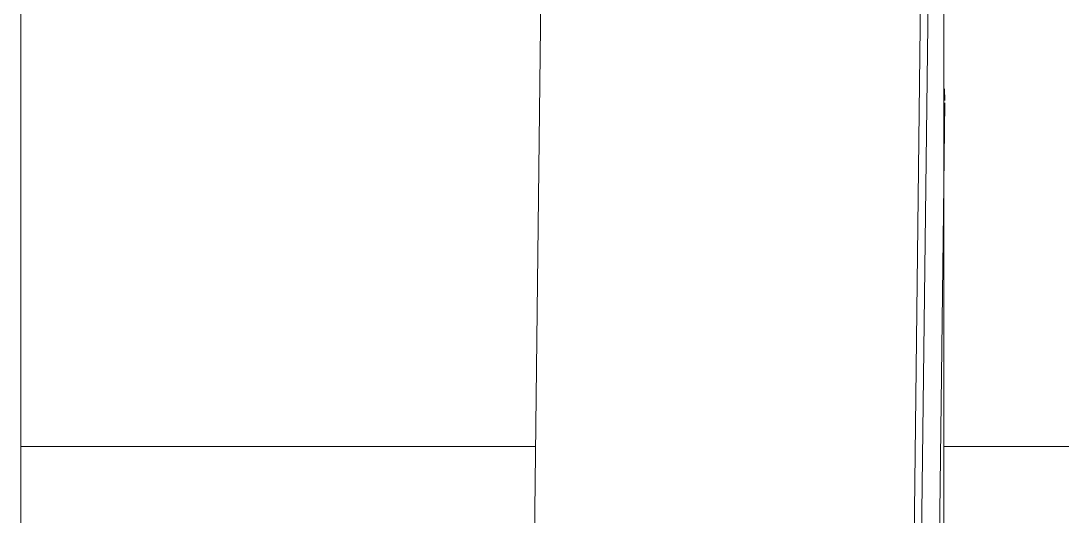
# Model space of a CAD drawing. Header units: millimetres. Extents: x -10020 to 20888, y -4665 to 12339.
# Drawn here: x 2086.9 to 2192, y 3142.6 to 3192.3 of the extents above; entities that cross this region are included whole.
import ezdxf

# ---------------------------------------------------------------- set-up
doc = ezdxf.new("R2010")
doc.units = ezdxf.units.MM
doc.layers.add('A-FLOR-HRAL', color=11, linetype='Continuous', lineweight=9)

# ---------------------------------------------------------------- blocks, each defined once
blk = doc.blocks.new('Railing - 2_ 8_-V4-West')
at = {"layer": 'A-FLOR-HRAL'}
for p, q in [((2138.57, 3149.6), (2086.95, 3149.6)), ((2192.08, 3149.6), (2179.51, 3149.6))]:
    blk.add_line(p, q, dxfattribs=at)
blk = doc.blocks.new('Railing - Railing-380087-West')
blk.add_blockref('Railing - 2_ 8_-V4-West', (0, 0))
blk = doc.blocks.new('Railing - 1_-408015-West')
at = {"layer": 'A-FLOR-HRAL'}
blk.add_line((2179.52, 3048), (2179.52, 3390.77), dxfattribs=at)
blk = doc.blocks.new('Railing - Railing-407969-West')
at = {"layer": 'A-FLOR-HRAL'}
for p, q in [((2176.22, 3048), (2179.63, 3336.47)), ((2179.6, 3185.47), (2179.63, 3184.32)), ((2178.02, 3048), (2179.63, 3184.07))]:
    blk.add_line(p, q, dxfattribs=at)
blk.add_blockref('Railing - 1_-408015-West', (0, 0))
blk = doc.blocks.new('Top Rail Type - Top Rail_Internal_-407983-West')
at = {"layer": 'A-FLOR-HRAL'}
for p, q in [((2147.88, 3938.64), (2137.37, 3048)), ((2175.47, 3048), (2185.98, 3937.91))]:
    blk.add_line(p, q, dxfattribs=at)
blk = doc.blocks.new('Railing - 3_4_-V12-West')
at = {"layer": 'A-FLOR-HRAL'}
blk.add_line((2086.95, 3048), (2086.95, 3746.5), dxfattribs=at)
blk = doc.blocks.new('Railing - Railing-408075-West')
blk.add_blockref('Railing - 3_4_-V12-West', (0, 0))

msp = doc.modelspace()

# ---------------------------------------------------------------- block references
for name in ['Top Rail Type - Top Rail_Internal_-407983-West', 'Railing - Railing-380087-West', 'Railing - Railing-408075-West', 'Railing - Railing-407969-West']:
    msp.add_blockref(name, (0, 0))

doc.saveas('drawing.dxf')
